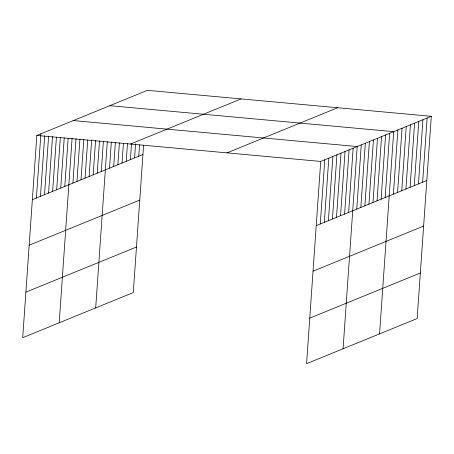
<?xml version="1.0" encoding="UTF-8"?>
<svg xmlns="http://www.w3.org/2000/svg" width="454" height="454" viewBox="0 0 454 454"><rect width="100%" height="100%" fill="white"/><g stroke="black" fill="none" stroke-linecap="round" stroke-linejoin="round"><path stroke-width="0.68" d="M431.3 116.315L320.711 161.442L306.575 363.671L417.158 318.543L431.3 116.315L147.425 90.329L36.842 135.457L22.7 337.685L133.289 292.558L143.578 145.359M36.405 198.001L40.894 133.799M40.463 196.349L44.702 135.672M44.515 194.692L48.612 136.138M48.572 193.035L52.516 136.597M52.624 191.384L56.427 137.063M56.682 189.727L60.331 137.522M60.734 188.075L64.241 137.982M64.791 186.418L68.145 138.447M59.196 322.794L72.101 138.203M72.901 183.11L76.011 138.663M76.953 181.452L79.915 139.123M81.011 179.801L83.82 139.588M85.063 178.144L87.73 140.048M89.12 176.493L91.685 139.804M93.172 174.835L95.59 140.269M97.23 173.184L99.5 140.729M101.282 171.527L103.404 141.188M95.686 307.903L107.314 141.654M109.516 168.167L111.343 142.062M113.693 166.465L115.373 142.477M117.87 164.757L119.402 142.885M122.052 163.054L123.431 143.299M126.229 161.346L127.46 143.708M130.406 159.643L131.541 143.419M134.583 157.941L135.57 143.827M138.759 156.233L139.548 144.945M320.28 223.987L324.769 159.785M324.332 222.329L328.821 158.134M328.39 220.678L332.878 156.477M332.441 219.021L336.93 154.825M336.499 217.37L340.988 153.168M340.551 215.712L345.04 151.511M344.609 214.061L349.098 149.86M348.661 212.404L353.15 148.203M343.065 348.78L357.207 146.551L73.332 120.565M356.77 209.095L361.265 144.894M360.828 207.438L365.317 143.243M364.88 205.787L369.374 141.586M368.937 204.13L373.426 139.928M372.989 202.478L377.484 138.277M377.047 200.821L381.536 136.62M381.099 199.164L385.594 134.969M385.157 197.513L389.646 133.311M379.561 333.889L393.703 131.66L109.828 105.674M393.391 194.153L397.88 129.952M397.568 192.451L402.057 128.249M401.745 190.742L406.234 126.541M405.921 189.04L410.41 124.839M410.098 187.332L414.587 123.136M414.275 185.629L418.77 121.428M418.457 183.921L422.946 119.725M422.634 182.219L427.123 118.017M130.519 144.031L241.108 98.904M32.353 199.658L142.936 154.53M227.034 152.867L337.623 107.74M29.169 245.205L139.753 200.078M25.884 292.138L136.472 247.01M316.222 225.644L426.811 180.516M313.039 271.191L423.627 226.064M309.759 318.123L420.342 272.996M36.842 135.457L320.711 161.442"/></g></svg>
